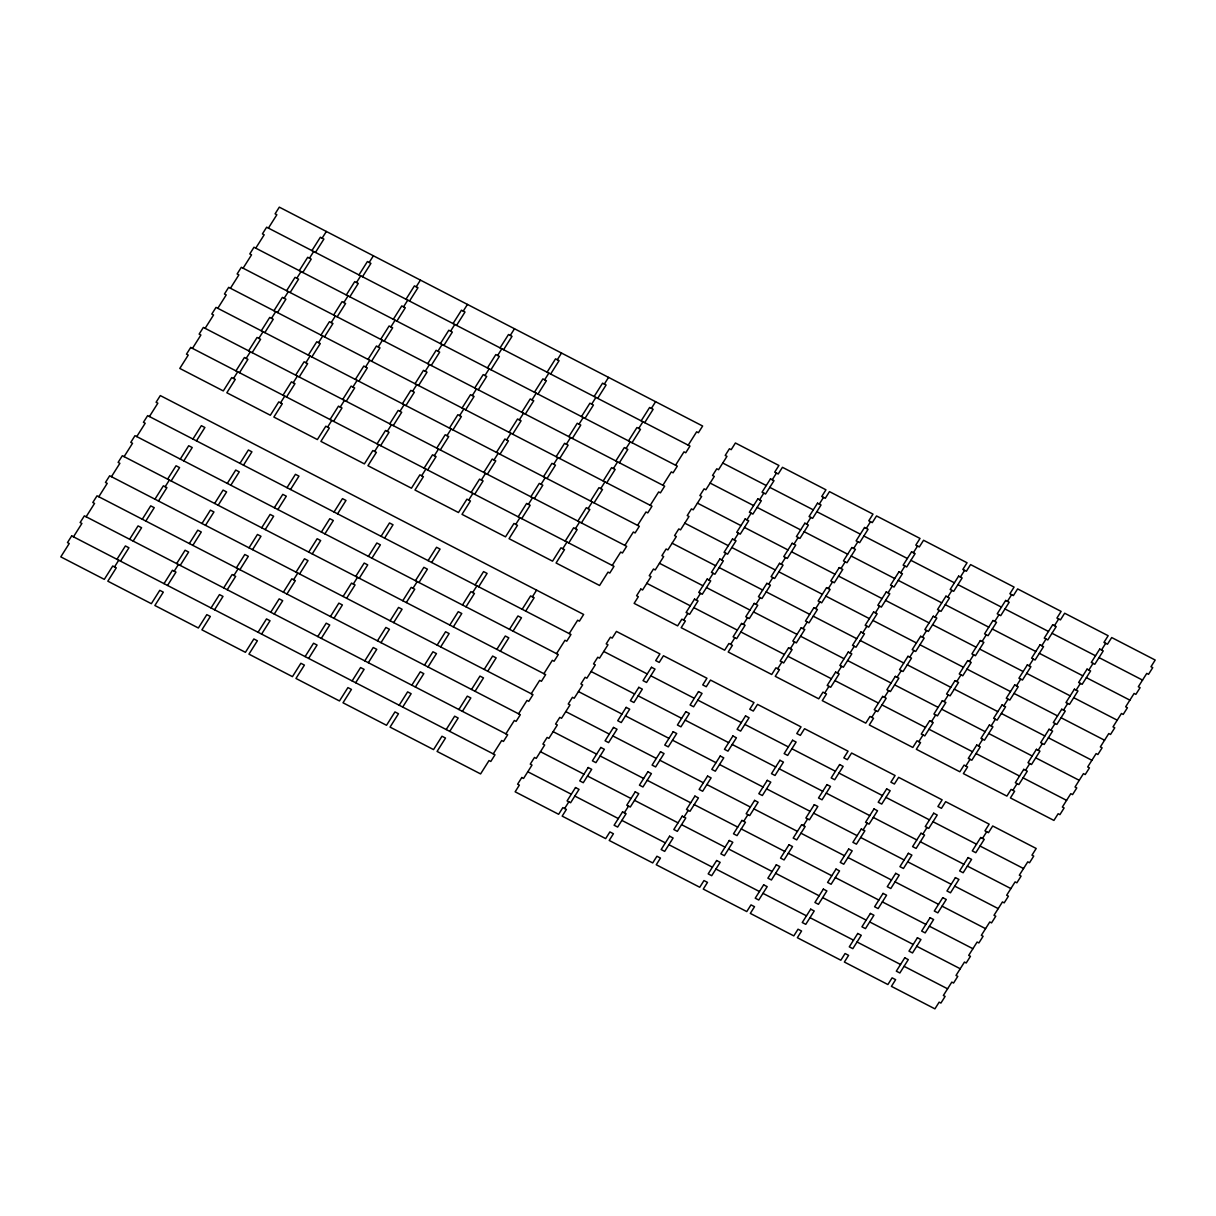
<?xml version="1.0" encoding="UTF-8"?>
<svg xmlns="http://www.w3.org/2000/svg" width="1216" height="1216" viewBox="0 0 1216 1216"><rect width="100%" height="100%" fill="white"/><g stroke="black" fill="none" stroke-linecap="round" stroke-linejoin="round"><path stroke-width="1.5" d="M73.462 536.818L81.898 523.458L80.134 522.546L84.36 515.858L507.665 734.753L503.454 741.426L501.691 740.514L493.24 753.874M86.123 516.77L94.559 503.409L92.796 502.497L97.022 495.824L520.326 714.704L516.116 721.377L514.353 720.465L505.902 733.841M98.785 496.736L107.221 483.36L105.458 482.448L109.668 475.775L532.988 694.655L528.762 701.343L526.999 700.431L518.563 713.792M111.446 476.687L119.882 463.311L118.119 462.399L122.33 455.726L545.65 674.606L541.424 681.294L539.661 680.382L531.225 693.743M124.093 456.638L132.544 443.278L130.781 442.366L134.991 435.678L558.311 654.558L554.086 661.246L552.322 660.334L543.886 673.694M136.754 436.59L145.206 423.229L143.427 422.317L147.653 415.629L570.973 634.509L566.747 641.197L564.984 640.285L556.548 653.646M149.416 416.541L157.852 403.18L156.089 402.268L160.314 395.58L583.634 614.46L579.409 621.148L577.646 620.236L569.21 633.597M192.462 348.384L200.898 335.023L199.135 334.111L203.361 327.423L626.666 546.318L622.455 552.991L620.692 552.079L612.241 565.44M205.124 328.335L213.56 314.974L211.797 314.062L216.022 307.39L639.327 526.27L635.117 532.942L633.338 532.03L624.902 545.406M217.786 308.302L226.222 294.926L224.458 294.014L228.669 287.341L651.989 506.221L647.763 512.894L646 511.982L637.564 525.358M230.432 288.253L238.883 274.877L237.12 273.965L241.33 267.292L664.65 486.172L660.425 492.86L658.662 491.948L650.226 505.309M243.094 268.204L251.545 254.843L249.782 253.931L253.992 247.243L677.312 466.123L673.086 472.811L671.323 471.899L662.887 485.26M255.755 248.155L264.191 234.794L262.428 233.882L266.654 227.194L689.974 446.074L685.748 452.762L683.985 451.85L675.549 465.211M268.417 228.106L276.853 214.746L275.09 213.834L279.315 207.146L702.635 426.026L698.41 432.714L696.646 431.802L688.21 445.162M116.964 559.314L125.4 545.954L128.942 547.778L120.49 561.138M129.626 539.266L138.062 525.905L141.588 527.729L133.152 541.09M142.287 519.232L150.723 505.856L154.25 507.68L145.814 521.056M154.949 499.183L163.385 485.822L166.911 487.646L158.475 501.007M167.61 479.134L176.046 465.774L179.573 467.598L171.137 480.958M180.272 459.086L188.708 445.725L192.234 447.549L183.798 460.91M192.918 439.037L201.37 425.676L204.896 427.5L196.46 440.861M235.965 370.88L244.401 357.519L247.927 359.343L239.491 372.704M248.626 350.831L257.062 337.47L260.589 339.294L252.153 352.655M261.288 330.798L269.724 317.422L273.25 319.246L264.814 332.622M273.95 310.749L282.386 297.373L285.912 299.197L277.476 312.573M286.611 290.7L295.047 277.339L298.574 279.163L290.138 292.524M299.273 270.651L307.709 257.29L311.235 259.114L302.799 272.475M311.919 250.602L320.37 237.242L323.897 239.066L315.461 252.426M114.517 566.914L118.727 560.226M165.148 486.734L169.374 480.046M233.518 378.48L237.728 371.792M246.164 358.431L250.39 351.743M258.826 338.382L263.051 331.71M271.487 318.334L275.713 311.661M284.149 298.285L288.374 291.612M296.81 278.251L301.036 271.563M309.472 258.202L313.682 251.514M322.134 238.154L326.344 231.466M164.008 583.634L172.444 570.274L175.97 572.098L167.534 585.458M176.654 563.586L185.106 550.225L188.632 552.049L180.196 565.41M189.316 543.552L197.767 530.176L201.294 532L192.842 545.376M201.978 523.503L210.414 510.142L213.955 511.966L205.504 525.327M214.639 503.454L223.075 490.094L226.602 491.918L218.166 505.278M227.301 483.406L235.737 470.045L239.263 471.869L230.827 485.23M239.962 463.357L248.398 449.996L251.925 451.82L243.489 465.181M283.009 395.2L291.445 381.839L294.971 383.663L286.535 397.024M295.655 375.151L304.106 361.79L307.633 363.614L299.197 376.975M308.317 355.118L316.768 341.742L320.294 343.566L311.843 356.942M320.978 335.069L329.414 321.693L332.956 323.517L324.505 336.893M333.64 315.02L342.076 301.659L345.602 303.483L337.166 316.844M346.302 294.971L354.738 281.61L358.264 283.434L349.828 296.795M358.963 274.922L367.399 261.562L370.926 263.386L362.49 276.746M174.207 571.186L178.433 564.498M280.546 402.8L284.772 396.112M293.208 382.751L297.418 376.063M305.87 362.702L310.08 356.03M318.531 342.654L322.742 335.981M331.178 322.605L335.403 315.932M343.839 302.571L348.065 295.883M356.501 282.522L360.726 275.834M369.162 262.474L373.388 255.786M211.037 607.954L219.473 594.594L222.999 596.418L214.563 609.778M223.698 587.906L232.134 574.545L235.661 576.369L227.225 589.73M236.36 567.872L244.796 554.496L248.322 556.32L239.886 569.696M249.022 547.823L257.458 534.462L260.984 536.286L252.548 549.647M261.683 527.774L270.119 514.414L273.646 516.238L265.21 529.598M274.33 507.726L282.781 494.365L286.307 496.189L277.856 509.55M286.991 487.677L295.442 474.316L298.969 476.14L290.518 489.501M330.038 419.52L338.474 406.159L342 407.983L333.564 421.344M342.699 399.471L351.135 386.11L354.662 387.934L346.226 401.295M355.361 379.438L363.797 366.062L367.323 367.886L358.887 381.262M368.022 359.389L376.458 346.013L379.985 347.837L371.549 361.213M380.669 339.34L389.12 325.979L392.646 327.803L384.21 341.164M393.33 319.291L401.782 305.93L405.308 307.754L396.857 321.115M405.992 299.242L414.428 285.882L417.97 287.706L409.518 301.066M233.898 575.457L238.123 568.784M327.575 427.12L331.801 420.432M340.237 407.071L344.462 400.383M352.898 387.022L357.124 380.35M365.56 366.974L369.786 360.301M378.222 346.925L382.447 340.252M390.883 326.891L395.094 320.203M403.545 306.842L407.755 300.154M416.206 286.794L420.417 280.106M258.066 632.274L266.517 618.914L270.043 620.738L261.592 634.098M270.727 612.241L279.178 598.865L282.705 600.689L274.254 614.065M283.389 592.192L291.825 578.816L295.351 580.64L286.915 594.016M296.05 572.143L304.486 558.782L308.013 560.606L299.577 573.967M308.712 552.094L317.148 538.734L320.674 540.558L312.238 553.918M321.374 532.046L329.81 518.685L333.336 520.509L324.9 533.87M334.035 511.997L342.471 498.636L345.998 500.46L337.562 513.821M377.066 443.84L385.518 430.479L389.044 432.303L380.593 445.664M389.728 423.791L398.164 410.43L401.706 412.254L393.254 425.615M402.39 403.758L410.826 390.382L414.352 392.206L405.916 405.582M415.051 383.709L423.487 370.348L427.014 372.172L418.578 385.533M427.713 363.66L436.149 350.299L439.675 352.123L431.239 365.484M440.374 343.611L448.81 330.25L452.337 332.074L443.901 345.435M453.036 323.562L461.472 310.202L464.998 312.026L456.562 325.386M293.588 579.728L297.814 573.055M374.619 451.44L378.83 444.752M387.281 431.391L391.491 424.703M399.942 411.342L404.153 404.67M412.589 391.294L416.814 384.621M425.25 371.26L429.476 364.572M437.912 351.211L442.138 344.523M450.574 331.162L454.799 324.474M463.235 311.114L467.461 304.426M305.11 656.594L313.546 643.234L317.072 645.058L308.636 658.418M317.771 636.561L326.207 623.185L329.734 625.009L321.298 638.385M330.433 616.512L338.869 603.136L342.395 604.96L333.959 618.336M343.079 596.463L351.53 583.102L355.057 584.926L346.621 598.287M355.741 576.414L364.192 563.054L367.718 564.878L359.267 578.238M368.402 556.366L376.838 543.005L380.38 544.829L371.929 558.19M381.064 536.317L389.5 522.956L393.026 524.78L384.59 538.141M424.11 468.16L432.546 454.799L436.073 456.623L427.637 469.984M436.772 448.111L445.208 434.75L448.734 436.574L440.298 449.935M449.434 428.078L457.87 414.702L461.396 416.526L452.96 429.902M462.08 408.029L470.531 394.668L474.058 396.492L465.606 409.853M474.742 387.98L483.193 374.619L486.719 376.443L478.268 389.804M487.403 367.931L495.839 354.57L499.366 356.394L490.93 369.755M500.065 347.882L508.501 334.522L512.027 336.346L503.591 349.706M353.294 584.014L357.504 577.326M421.648 475.76L425.874 469.072M434.31 455.711L438.535 449.023M446.971 435.662L451.197 428.99M459.633 415.614L463.843 408.941M472.294 395.58L476.505 388.892M484.956 375.531L489.166 368.843M497.602 355.482L501.828 348.794M510.264 335.434L514.49 328.746M352.138 680.914L360.574 667.554L364.116 669.378L355.665 682.738M364.8 660.881L373.236 647.505L376.762 649.329L368.326 662.705M377.462 640.832L385.898 627.456L389.424 629.28L380.988 642.656M390.123 620.783L398.559 607.422L402.086 609.246L393.65 622.607M402.785 600.734L411.221 587.374L414.747 589.198L406.311 602.558M415.446 580.686L423.882 567.325L427.409 569.149L418.973 582.51M428.093 560.637L436.544 547.276L440.07 549.1L431.634 562.461M471.139 492.48L479.575 479.119L483.102 480.943L474.666 494.304M483.801 472.431L492.237 459.07L495.763 460.894L487.327 474.255M496.462 452.398L504.898 439.022L508.425 440.846L499.989 454.222M509.124 432.349L517.56 418.988L521.086 420.812L512.65 434.173M521.786 412.3L530.222 398.939L533.748 400.763L525.312 414.124M534.447 392.251L542.883 378.89L546.41 380.714L537.974 394.075M547.094 372.202L555.545 358.842L559.071 360.666L550.635 374.026M412.984 588.286L417.21 581.598M468.692 500.08L472.902 493.392M481.338 480.031L485.564 473.343M494 459.982L498.226 453.31M506.662 439.934L510.887 433.261M519.323 419.9L523.549 413.212M531.985 399.851L536.21 393.163M544.646 379.802L548.857 373.114M557.308 359.754L561.518 353.066M399.182 705.234L407.618 691.874L411.145 693.698L402.709 707.058M411.829 685.201L420.28 671.825L423.806 673.649L415.37 687.025M424.49 665.152L432.942 651.776L436.468 653.6L428.017 666.976M437.152 645.103L445.588 631.742L449.13 633.566L440.678 646.927M449.814 625.054L458.25 611.694L461.776 613.518L453.34 626.878M462.475 605.006L470.911 591.645L474.438 593.469L466.002 606.83M475.137 584.957L483.573 571.596L487.099 573.42L478.663 586.781M518.183 516.8L526.619 503.439L530.146 505.263L521.71 518.624M530.83 496.766L539.281 483.39L542.807 485.214L534.371 498.59M543.491 476.718L551.942 463.342L555.469 465.166L547.018 478.542M556.153 456.669L564.589 443.308L568.13 445.132L559.679 458.493M568.814 436.62L577.25 423.259L580.777 425.083L572.341 438.444M581.476 416.571L589.912 403.21L593.438 405.034L585.002 418.395M594.138 396.522L602.574 383.162L606.1 384.986L597.664 398.346M472.674 592.557L476.9 585.869M515.721 524.4L519.946 517.712M528.382 504.351L532.593 497.678M541.044 484.302L545.254 477.63M553.706 464.254L557.916 457.581M566.352 444.22L570.578 437.532M579.014 424.171L583.239 417.483M591.675 404.122L595.901 397.434M604.337 384.074L608.562 377.386M446.211 729.554L454.647 716.194L458.174 718.018L449.738 731.378M458.873 709.521L467.309 696.145L470.835 697.969L462.399 711.345M471.534 689.472L479.97 676.096L483.497 677.92L475.061 691.296M484.196 669.423L492.632 656.062L496.158 657.886L487.722 671.247M496.858 649.374L505.294 636.014L508.82 637.838L500.384 651.198M509.504 629.326L517.955 615.965L521.482 617.789L513.03 631.15M522.166 609.277L530.617 595.916L534.143 597.74L525.692 611.101M565.212 541.12L573.648 527.759L577.174 529.583L568.738 542.944M577.874 521.086L586.31 507.71L589.836 509.534L581.4 522.91M590.535 501.038L598.971 487.662L602.498 489.486L594.062 502.862M603.197 480.989L611.633 467.628L615.159 469.452L606.723 482.813M615.843 460.94L624.294 447.579L627.821 449.403L619.385 462.764M628.505 440.891L636.956 427.53L640.482 429.354L632.031 442.715M641.166 420.842L649.602 407.482L653.144 409.306L644.693 422.666M532.38 596.828L536.59 590.14M562.75 548.72L566.975 542.032M575.411 528.671L579.637 521.998M588.073 508.622L592.298 501.95M600.734 488.574L604.96 481.901M613.396 468.54L617.622 461.852M626.058 448.491L630.268 441.803M638.719 428.442L642.93 421.754M651.381 408.394L655.591 401.706M564.619 808.518L568.845 801.83M683.62 620.084L687.846 613.396M696.282 600.035L700.507 593.347M708.943 579.986L713.169 573.314M721.605 559.938L725.83 553.265M734.266 539.904L738.492 533.216M746.928 519.855L751.138 513.167M759.59 499.806L763.8 493.118M772.251 479.758L776.462 473.07M624.325 812.79L628.535 806.117M730.664 644.404L734.874 637.716M743.326 624.355L747.536 617.667M755.987 604.306L760.198 597.634M768.634 584.258L772.859 577.585M781.295 564.224L785.521 557.536M793.957 544.175L798.182 537.487M806.618 524.126L810.844 517.438M819.28 504.078L823.506 497.39M684.015 817.061L688.241 810.388M777.693 668.724L781.918 662.036M790.354 648.675L794.58 641.987M803.016 628.626L807.242 621.954M815.678 608.578L819.888 601.905M828.339 588.544L832.55 581.856M841.001 568.495L845.211 561.807M853.662 548.446L857.873 541.758M866.309 528.398L870.534 521.71M743.706 821.332L747.931 814.659M824.737 693.044L828.947 686.356M837.398 672.995L841.609 666.322M850.045 652.946L854.27 646.274M862.706 632.898L866.932 626.225M875.368 612.864L879.594 606.176M888.03 592.815L892.255 586.127M900.691 572.766L904.917 566.078M913.353 552.718L917.563 546.03M803.411 825.618L807.622 818.93M871.766 717.364L875.991 710.676M884.427 697.315L888.653 690.642M897.089 677.266L901.299 670.594M909.75 657.218L913.961 650.545M922.412 637.184L926.622 630.496M935.058 617.135L939.284 610.447M947.72 597.086L951.946 590.398M960.382 577.038L964.607 570.35M863.102 829.89L867.327 823.202M918.794 741.684L923.02 734.996M931.456 721.635L935.682 714.962M944.118 701.586L948.343 694.914M956.779 681.538L961.005 674.865M969.441 661.504L973.666 654.816M982.102 641.455L986.313 634.767M994.764 621.406L998.974 614.718M1007.426 601.358L1011.636 594.67M922.792 834.161L927.018 827.473M965.838 766.004L970.049 759.316M978.5 745.955L982.71 739.282M991.162 725.906L995.372 719.234M1003.808 705.858L1008.034 699.185M1016.47 685.824L1020.695 679.136M1029.131 665.775L1033.357 659.087M1041.793 645.726L1046.018 639.038M1054.454 625.678L1058.68 618.99M982.482 838.432L986.708 831.759M1012.867 790.324L1017.093 783.636M1025.529 770.275L1029.754 763.602M1038.19 750.226L1042.416 743.554M1050.852 730.178L1055.062 723.505M1063.514 710.144L1067.724 703.456M1076.175 690.095L1080.386 683.407M1088.837 670.046L1093.047 663.358M1101.483 649.998L1105.709 643.31M722.76 463.038L766.262 485.534M769.789 487.358L813.291 509.854M816.818 511.678L860.335 534.174M863.862 535.998L907.364 558.494M910.89 560.318L954.408 582.814M957.934 584.638L1001.437 607.134M1004.963 608.958L1048.466 631.454M1051.992 633.278L1095.51 655.774M1099.036 657.598L1142.538 680.094M710.098 483.071L753.601 505.567M757.127 507.391L800.63 529.887M804.171 531.711L847.674 554.207M851.2 556.031L894.702 578.527M898.229 580.351L941.746 602.847M945.273 604.671L988.775 627.182M992.302 629.006L1035.804 651.502M1039.346 653.326L1082.848 675.822M1086.374 677.646L1129.877 700.142M697.437 503.12L740.939 525.616M744.466 527.44L787.983 549.936M791.51 551.76L835.012 574.256M838.538 576.08L882.041 598.576M885.567 600.4L929.085 622.896M932.611 624.72L976.114 647.216M979.64 649.04L1023.158 671.536M1026.684 673.36L1070.186 695.856M1073.713 697.68L1117.215 720.176M684.775 523.169L728.278 545.665M731.804 547.489L775.322 569.985M778.848 571.809L822.35 594.305M825.877 596.129L869.379 618.625M872.921 620.449L916.423 642.945M919.95 644.769L963.452 667.265M966.978 669.089L1010.496 691.585M1014.022 693.409L1057.525 715.905M1061.051 717.729L1104.554 740.225M672.114 543.218L715.616 565.714M719.142 567.538L762.66 590.034M766.186 591.858L809.689 614.354M813.215 616.178L856.733 638.674M860.259 640.498L903.762 662.994M907.288 664.818L950.79 687.314M954.317 689.138L997.834 711.634M1001.361 713.458L1044.863 735.954M1048.39 737.778L1091.907 760.274M659.452 563.266L702.97 585.762M706.496 587.586L749.998 610.082M753.525 611.906L797.027 634.402M800.554 636.226L844.071 658.722M847.598 660.546L891.1 683.042M894.626 684.866L938.144 707.362M941.67 709.186L985.173 731.682M988.699 733.506L1032.202 756.002M1035.728 757.826L1079.246 780.322M646.79 583.315L690.308 605.811M693.834 607.635L737.337 630.131M740.863 631.955L784.366 654.451M787.907 656.275L831.41 678.771M834.936 680.595L878.438 703.091M881.965 704.915L925.482 727.411M929.009 729.235L972.511 751.731M976.038 753.555L1019.54 776.051M1023.082 777.875L1066.584 800.371M603.759 651.472L647.262 673.968M650.788 675.792L694.29 698.288M697.817 700.112L741.334 722.608M744.861 724.432L788.363 746.928M791.89 748.752L835.407 771.248M838.934 773.072L882.436 795.568M885.962 797.392L929.465 819.888M932.991 821.712L976.509 844.208M980.035 846.032L1023.538 868.528M591.098 671.506L634.6 694.002M638.126 695.826L681.629 718.322M685.17 720.146L728.673 742.657M732.199 744.481L775.702 766.977M779.228 768.801L822.746 791.297M826.272 793.121L869.774 815.617M873.301 817.441L916.803 839.937M920.345 841.761L963.847 864.257M967.374 866.081L1010.876 888.577M578.436 691.554L621.938 714.05M625.465 715.874L668.982 738.37M672.509 740.194L716.011 762.69M719.538 764.514L763.04 787.01M766.566 788.834L810.084 811.33M813.61 813.154L857.113 835.65M860.639 837.474L904.157 859.97M907.683 861.794L951.186 884.29M954.712 886.114L998.214 908.61M565.774 711.603L609.277 734.099M612.803 735.923L656.321 758.419M659.847 760.243L703.35 782.739M706.876 784.563L750.394 807.059M753.92 808.883L797.422 831.379M800.949 833.203L844.451 855.699M847.978 857.523L891.495 880.019M895.022 881.843L938.524 904.339M942.05 906.163L985.568 928.659M553.113 731.652L596.615 754.148M600.157 755.972L643.659 778.468M647.186 780.292L690.688 802.788M694.214 804.612L737.732 827.108M741.258 828.932L784.761 851.428M788.287 853.252L831.79 875.748M835.331 877.572L878.834 900.068M882.36 901.892L925.862 924.388M929.389 926.212L972.906 948.708M540.451 751.701L583.969 774.197M587.495 776.021L630.998 798.517M634.524 800.341L678.026 822.837M681.553 824.661L725.07 847.157M728.597 848.981L772.099 871.477M775.626 873.301L819.143 895.797M822.67 897.621L866.172 920.117M869.698 921.941L913.201 944.437M916.727 946.261L960.245 968.757M527.79 771.75L571.307 794.246M574.834 796.07L618.336 818.566M621.862 820.39L665.365 842.886M668.906 844.71L712.409 867.206M715.935 869.03L759.438 891.526M762.964 893.35L806.482 915.846M810.008 917.67L853.51 940.166M857.037 941.99L900.539 964.486M904.081 966.31L947.583 988.806M71.698 535.906L67.473 542.594L69.236 543.506L60.8 556.867L104.302 579.363L112.754 566.002L116.28 567.826L107.829 581.187L151.346 603.683L159.782 590.322L163.309 592.146L154.873 605.507L198.375 628.003L206.811 614.642L210.338 616.466L201.902 629.827L245.419 652.323L253.855 638.962L257.382 640.786L248.946 654.147L292.448 676.643L300.884 663.282L304.41 665.106L295.974 678.467L339.477 700.963L347.928 687.602L351.454 689.426L343.003 702.787L386.521 725.283L394.957 711.922L398.483 713.746L390.047 727.107L433.55 749.603L441.986 736.242L445.512 738.066L437.076 751.427L480.594 773.923L489.03 760.562L490.793 761.474L495.003 754.786L71.698 535.906M190.699 347.472L186.474 354.16L188.237 355.072L179.801 368.433L223.303 390.929L231.754 377.568L235.281 379.392L226.83 392.753L270.347 415.249L278.783 401.888L282.31 403.712L273.874 417.073L317.376 439.569L325.812 426.208L329.338 428.032L320.902 441.393L364.405 463.889L372.856 450.528L376.382 452.352L367.946 465.713L411.449 488.209L419.885 474.848L423.411 476.672L414.975 490.033L458.478 512.529L466.929 499.168L470.455 500.992L462.004 514.353L505.522 536.849L513.958 523.488L517.484 525.312L509.048 538.673L552.55 561.169L560.986 547.808L564.513 549.632L556.077 562.993L599.579 585.489L608.03 572.128L609.794 573.04L614.004 566.352L190.699 347.472M521.816 777.51L517.59 784.198L519.354 785.11L515.143 791.798L558.646 814.294L562.856 807.606L566.398 809.43L562.172 816.118L605.674 838.614L609.9 831.926L613.426 833.75L609.201 840.438L652.718 862.934L656.929 856.246L660.455 858.07L656.245 864.758L699.747 887.254L703.973 880.566L707.499 882.39L703.274 889.078L746.776 911.574L751.002 904.886L754.528 906.71L750.318 913.398L793.82 935.894L798.03 929.206L801.572 931.03L797.346 937.718L840.849 960.214L845.074 953.526L848.601 955.35L844.375 962.038L887.893 984.534L892.103 977.846L895.63 979.67L891.419 986.358L934.922 1008.854L939.147 1002.166L940.91 1003.078L945.121 996.406L943.358 995.494L951.809 982.118L953.572 983.03L957.782 976.357L956.019 975.445L964.455 962.069L966.218 962.981L970.444 956.308L968.681 955.396L977.117 942.035L978.88 942.947L983.106 936.259L981.342 935.347L989.778 921.986L991.542 922.898L995.767 916.21L994.004 915.298L1002.44 901.938L1004.203 902.85L1008.429 896.162L1006.666 895.25L1015.102 881.889L1016.865 882.801L1021.09 876.113L1019.327 875.201L1027.763 861.84L1029.526 862.752L1033.737 856.079L1031.974 855.167L1036.199 848.479L992.697 825.983L988.471 832.671L984.945 830.832L989.17 824.159L945.653 801.663L941.442 808.336L937.916 806.512L942.126 799.839L898.624 777.343L894.398 784.016L890.872 782.192L895.098 775.519L851.595 753.023L847.37 759.696L843.843 757.872L848.054 751.199L804.551 728.703L800.341 735.376L796.799 733.552L801.025 726.879L757.522 704.383L753.297 711.056L749.77 709.232L753.996 702.559L710.478 680.063L706.268 686.736L702.742 684.912L706.952 678.239L663.45 655.743L659.224 662.416L655.698 660.592L659.923 653.919L616.421 631.423L612.195 638.096L610.432 637.184L606.206 643.872L607.97 644.784L599.534 658.145L597.77 657.233L593.545 663.921L595.308 664.833L586.872 678.194L585.109 677.282L580.883 683.97L582.662 684.882L574.21 698.242L572.447 697.33L568.237 704.018L570 704.93L561.549 718.291L559.786 717.379L555.575 724.052L557.338 724.964L548.902 738.34L547.124 737.428L542.914 744.101L544.677 745.013L536.241 758.374L534.478 757.462L530.252 764.15L532.015 765.062L523.579 778.422L521.816 777.51M640.817 589.076L636.591 595.764L638.354 596.676L634.129 603.364L677.646 625.86L681.857 619.172L685.383 620.996L681.173 627.684L724.675 650.18L728.901 643.492L732.427 645.316L728.202 652.004L771.719 674.5L775.93 667.812L779.456 669.636L775.246 676.324L818.748 698.82L822.974 692.132L826.5 693.956L822.274 700.644L865.777 723.14L870.002 716.452L873.529 718.276L869.303 724.964L912.821 747.46L917.031 740.772L920.558 742.596L916.347 749.284L959.85 771.78L964.075 765.092L967.602 766.916L963.376 773.604L1006.894 796.1L1011.104 789.412L1014.63 791.236L1010.42 797.924L1053.922 820.42L1058.148 813.732L1059.911 814.644L1064.122 807.956L1062.358 807.044L1070.794 793.683L1072.573 794.595L1076.783 787.922L1075.02 787.01L1083.456 773.634L1085.219 774.546L1089.445 767.874L1087.682 766.962L1096.118 753.601L1097.881 754.513L1102.106 747.825L1100.343 746.913L1108.779 733.552L1110.542 734.464L1114.768 727.776L1113.005 726.864L1121.441 713.503L1123.204 714.415L1127.43 707.727L1125.666 706.815L1134.102 693.454L1135.866 694.366L1140.091 687.678L1138.313 686.766L1146.764 673.406L1148.527 674.318L1152.738 667.63L1150.974 666.718L1155.2 660.045L1111.698 637.549L1107.472 644.222L1103.946 642.398L1108.171 635.725L1064.654 613.229L1060.443 619.902L1056.917 618.078L1061.127 611.405L1017.625 588.909L1013.399 595.582L1009.873 593.758L1014.098 587.085L970.581 564.589L966.37 571.262L962.844 569.438L967.054 562.765L923.552 540.269L919.326 546.942L915.8 545.118L920.026 538.445L876.523 515.949L872.298 522.622L868.771 520.798L872.997 514.125L829.479 491.629L825.269 498.302L821.742 496.478L825.953 489.805L782.45 467.309L778.225 473.982L774.698 472.158L778.924 465.485L735.406 442.989L731.196 449.662L729.433 448.75L725.207 455.438L726.97 456.35L718.534 469.71L716.771 468.798L712.546 475.486L714.309 476.398L705.873 489.759L704.11 488.847L699.884 495.535L701.647 496.447L693.211 509.808L691.448 508.896L687.238 515.569L689.001 516.496L680.55 529.857L678.786 528.945L674.576 535.618L676.339 536.53L667.888 549.906L666.125 548.994L661.914 555.666L663.678 556.578L655.242 569.939L653.478 569.027L649.253 575.715L651.016 576.627L642.58 589.988L640.817 589.076M575.518 787.558L567.082 800.918L570.608 802.742L579.044 789.382L575.518 787.558M588.179 767.509L579.743 780.885L583.27 782.709L591.706 769.333L588.179 767.509M600.841 747.46L592.405 760.836L595.931 762.66L604.367 749.284L600.841 747.46M613.502 727.426L605.066 740.787L608.593 742.611L617.029 729.25L613.502 727.426M626.164 707.378L617.728 720.738L621.254 722.562L629.69 709.202L626.164 707.378M638.826 687.329L630.374 700.69L633.916 702.514L642.352 689.153L638.826 687.329M651.487 667.28L643.036 680.641L646.562 682.465L655.014 669.104L651.487 667.28M694.518 599.123L686.082 612.484L689.609 614.308L698.045 600.947L694.518 599.123M707.18 579.074L698.744 592.435L702.27 594.259L710.706 580.898L707.18 579.074M719.842 559.026L711.406 572.402L714.932 574.226L723.368 560.85L719.842 559.026M732.503 538.992L724.067 552.353L727.594 554.177L736.03 540.816L732.503 538.992M745.165 518.943L736.729 532.304L740.255 534.128L748.691 520.767L745.165 518.943M757.826 498.894L749.375 512.255L752.902 514.079L761.353 500.718L757.826 498.894M770.488 478.846L762.037 492.206L765.563 494.03L774.014 480.67L770.488 478.846M622.562 811.878L614.11 825.238L617.652 827.062L626.088 813.702L622.562 811.878M635.223 791.829L626.772 805.205L630.298 807.029L638.75 793.653L635.223 791.829M647.87 771.78L639.434 785.156L642.96 786.98L651.411 773.604L647.87 771.78M660.531 751.746L652.095 765.107L655.622 766.931L664.058 753.57L660.531 751.746M673.193 731.698L664.757 745.058L668.283 746.882L676.719 733.522L673.193 731.698M685.854 711.649L677.418 725.01L680.945 726.834L689.381 713.473L685.854 711.649M698.516 691.6L690.08 704.961L693.606 706.785L702.042 693.424L698.516 691.6M741.562 623.443L733.111 636.804L736.653 638.628L745.089 625.267L741.562 623.443M754.224 603.394L745.773 616.755L749.299 618.579L757.75 605.218L754.224 603.394M766.87 583.346L758.434 596.722L761.961 598.546L770.412 585.17L766.87 583.346M779.532 563.312L771.096 576.673L774.622 578.497L783.058 565.136L779.532 563.312M792.194 543.263L783.758 556.624L787.284 558.448L795.72 545.087L792.194 543.263M804.855 523.214L796.419 536.575L799.946 538.399L808.382 525.038L804.855 523.214M817.517 503.166L809.081 516.526L812.607 518.35L821.043 504.99L817.517 503.166M669.59 836.198L661.154 849.558L664.681 851.382L673.117 838.022L669.59 836.198M682.252 816.149L673.816 829.525L677.342 831.349L685.778 817.973L682.252 816.149M694.914 796.1L686.478 809.476L690.004 811.3L698.44 797.924L694.914 796.1M707.575 776.066L699.139 789.427L702.666 791.251L711.102 777.89L707.575 776.066M720.237 756.018L711.786 769.378L715.312 771.202L723.763 757.842L720.237 756.018M732.898 735.969L724.447 749.33L727.974 751.154L736.425 737.793L732.898 735.969M745.545 715.92L737.109 729.281L740.635 731.105L749.071 717.744L745.545 715.92M788.591 647.763L780.155 661.124L783.682 662.948L792.118 649.587L788.591 647.763M801.253 627.714L792.817 641.075L796.343 642.899L804.779 629.538L801.253 627.714M813.914 607.666L805.478 621.042L809.005 622.866L817.441 609.49L813.914 607.666M826.576 587.632L818.125 600.993L821.666 602.817L830.102 589.456L826.576 587.632M839.238 567.583L830.786 580.944L834.313 582.768L842.764 569.407L839.238 567.583M851.884 547.534L843.448 560.895L846.974 562.719L855.426 549.358L851.884 547.534M864.546 527.486L856.11 540.846L859.636 542.67L868.072 529.31L864.546 527.486M716.634 860.518L708.183 873.878L711.71 875.702L720.161 862.342L716.634 860.518M729.281 840.469L720.845 853.845L724.371 855.669L732.807 842.293L729.281 840.469M741.942 820.42L733.506 833.796L737.033 835.62L745.469 822.244L741.942 820.42M754.604 800.386L746.168 813.747L749.694 815.571L758.13 802.21L754.604 800.386M767.266 780.338L758.83 793.698L762.356 795.522L770.792 782.162L767.266 780.338M779.927 760.289L771.491 773.65L775.018 775.474L783.454 762.113L779.927 760.289M792.589 740.24L784.153 753.601L787.679 755.425L796.115 742.064L792.589 740.24M835.62 672.083L827.184 685.444L830.71 687.268L839.162 673.907L835.62 672.083M848.282 652.034L839.846 665.41L843.372 667.234L851.808 653.858L848.282 652.034M860.943 631.986L852.507 645.362L856.034 647.186L864.47 633.81L860.943 631.986M873.605 611.952L865.169 625.313L868.695 627.137L877.131 613.776L873.605 611.952M886.266 591.903L877.83 605.264L881.357 607.088L889.793 593.727L886.266 591.903M898.928 571.854L890.492 585.215L894.018 587.039L902.454 573.678L898.928 571.854M911.59 551.806L903.138 565.166L906.68 566.99L915.116 553.63L911.59 551.806M763.663 884.838L755.227 898.198L758.754 900.022L767.19 886.662L763.663 884.838M776.325 864.789L767.889 878.165L771.415 879.989L779.851 866.613L776.325 864.789M788.986 844.74L780.535 858.116L784.077 859.94L792.513 846.564L788.986 844.74M801.648 824.706L793.197 838.067L796.723 839.891L805.174 826.53L801.648 824.706M814.294 804.658L805.858 818.018L809.385 819.842L817.836 806.482L814.294 804.658M826.956 784.609L818.52 797.97L822.046 799.794L830.482 786.433L826.956 784.609M839.618 764.56L831.182 777.921L834.708 779.745L843.144 766.384L839.618 764.56M882.664 696.403L874.228 709.764L877.754 711.588L886.19 698.227L882.664 696.403M895.326 676.354L886.874 689.73L890.416 691.554L898.852 678.178L895.326 676.354M907.987 656.306L899.536 669.682L903.062 671.506L911.514 658.13L907.987 656.306M920.649 636.272L912.198 649.633L915.724 651.457L924.175 638.096L920.649 636.272M933.295 616.223L924.859 629.584L928.386 631.408L936.822 618.047L933.295 616.223M945.957 596.174L937.521 609.535L941.047 611.359L949.483 597.998L945.957 596.174M958.618 576.126L950.182 589.486L953.709 591.31L962.145 577.95L958.618 576.126M810.692 909.158L802.256 922.518L805.782 924.342L814.218 910.982L810.692 909.158M823.354 889.109L814.918 902.485L818.444 904.309L826.88 890.933L823.354 889.109M836.015 869.075L827.579 882.436L831.106 884.26L839.542 870.899L836.015 869.075M848.677 849.026L840.241 862.387L843.767 864.211L852.203 850.85L848.677 849.026M861.338 828.978L852.902 842.338L856.429 844.162L864.865 830.802L861.338 828.978M874 808.929L865.549 822.29L869.09 824.114L877.526 810.753L874 808.929M886.662 788.88L878.21 802.241L881.737 804.065L890.188 790.704L886.662 788.88M929.693 720.723L921.257 734.084L924.783 735.908L933.219 722.547L929.693 720.723M942.354 700.674L933.918 714.05L937.445 715.874L945.881 702.498L942.354 700.674M955.016 680.626L946.58 694.002L950.106 695.826L958.542 682.45L955.016 680.626M967.678 660.592L959.242 673.953L962.768 675.777L971.204 662.416L967.678 660.592M980.339 640.543L971.903 653.904L975.43 655.728L983.866 642.367L980.339 640.543M993.001 620.494L984.55 633.855L988.076 635.679L996.527 622.318L993.001 620.494M1005.662 600.446L997.211 613.806L1000.738 615.63L1009.189 602.27L1005.662 600.446M857.736 933.478L849.285 946.838L852.826 948.662L861.262 935.302L857.736 933.478M870.398 913.429L861.946 926.805L865.473 928.629L873.924 915.253L870.398 913.429M883.044 893.395L874.608 906.756L878.134 908.58L886.586 895.219L883.044 893.395M895.706 873.346L887.27 886.707L890.796 888.531L899.232 875.17L895.706 873.346M908.367 853.298L899.931 866.658L903.458 868.482L911.894 855.122L908.367 853.298M921.029 833.249L912.593 846.61L916.119 848.434L924.555 835.073L921.029 833.249M933.69 813.2L925.254 826.561L928.781 828.385L937.217 815.024L933.69 813.2M976.737 745.043L968.286 758.404L971.827 760.228L980.263 746.867L976.737 745.043M989.398 724.994L980.947 738.37L984.474 740.194L992.925 726.818L989.398 724.994M1002.045 704.946L993.609 718.322L997.135 720.146L1005.586 706.77L1002.045 704.946M1014.706 684.912L1006.27 698.273L1009.797 700.097L1018.233 686.736L1014.706 684.912M1027.368 664.863L1018.932 678.224L1022.458 680.048L1030.894 666.687L1027.368 664.863M1040.03 644.814L1031.594 658.175L1035.12 659.999L1043.556 646.638L1040.03 644.814M1052.691 624.766L1044.255 638.126L1047.782 639.95L1056.218 626.59L1052.691 624.766M904.765 957.798L896.329 971.158L899.855 972.982L908.291 959.622L904.765 957.798M917.426 937.749L908.99 951.125L912.517 952.949L920.953 939.573L917.426 937.749M930.088 917.715L921.652 931.076L925.178 932.9L933.614 919.539L930.088 917.715M942.75 897.666L934.314 911.027L937.84 912.851L946.276 899.49L942.75 897.666M955.411 877.618L946.96 890.978L950.486 892.802L958.938 879.442L955.411 877.618M968.073 857.569L959.622 870.93L963.148 872.754L971.599 859.393L968.073 857.569M980.719 837.52L972.283 850.881L975.81 852.705L984.246 839.344L980.719 837.52M1023.766 769.363L1015.33 782.724L1018.856 784.548L1027.292 771.187L1023.766 769.363M1036.427 749.314L1027.991 762.69L1031.518 764.514L1039.954 751.138L1036.427 749.314M1049.089 729.266L1040.653 742.642L1044.179 744.466L1052.615 731.09L1049.089 729.266M1061.75 709.232L1053.299 722.593L1056.841 724.417L1065.277 711.056L1061.75 709.232M1074.412 689.183L1065.961 702.544L1069.487 704.368L1077.938 691.007L1074.412 689.183M1087.058 669.134L1078.622 682.495L1082.149 684.319L1090.6 670.958L1087.058 669.134M1099.72 649.086L1091.284 662.446L1094.81 664.27L1103.246 650.91L1099.72 649.086"/></g></svg>
